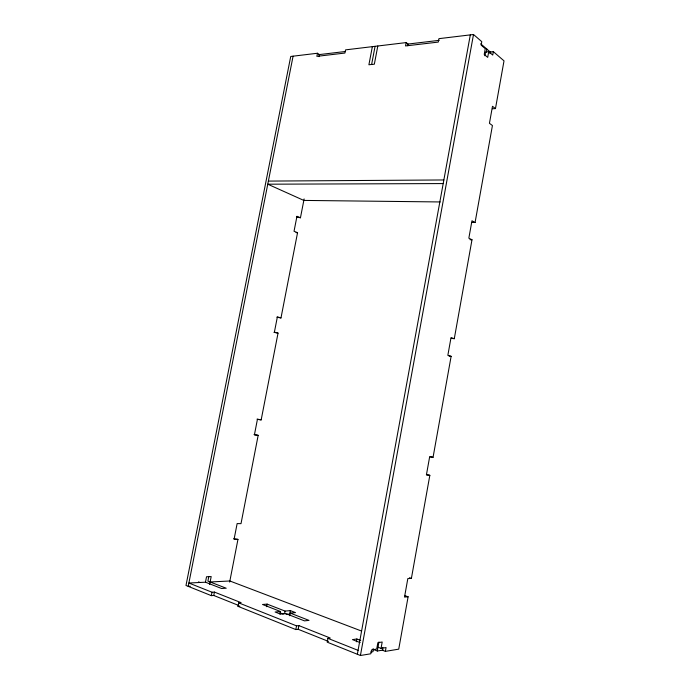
<?xml version="1.0" encoding="UTF-8"?>
<svg xmlns="http://www.w3.org/2000/svg" width="690" height="690" viewBox="0 0 690 690"><rect width="100%" height="100%" fill="white"/><g stroke="black" fill="none" stroke-linecap="round" stroke-linejoin="round"><path stroke-width="1.03" d="M405.099 595.755L408.109 596.764L398.734 649.152L385.374 651.369L382.346 650.187L382.855 647.358M408.109 596.764L404.513 597.083L407.825 578.6L411.395 578.384L429.836 475.315L426.808 474.608M429.836 475.315L426.403 474.962L429.646 456.858L433.061 457.306L451.131 356.333L447.845 355.341L451.018 337.608L454.287 338.704L471.995 239.766L468.846 238.154L471.96 220.783L475.082 222.482L492.436 125.52L489.434 123.32L492.488 106.294L495.472 108.58L504.011 60.858L493.35 51.655L490.219 51.983L489.909 53.682M373.48 648.85L372.954 651.722L370.875 652.059M372.522 649.126L377.327 651.006L378.965 641.916M484.906 55.787L485.588 51.974L488.736 51.638L492.738 55.071L493.35 51.655M486.312 52.268L486.881 49.111M378.008 647.203L381.044 648.376L382.191 642.019L377.853 642.675L376.697 649.074L371.548 649.902L370.841 653.775L360.422 655.5L327.207 642.166L327.905 638.345L330.234 638.034L298.882 625.589L296.528 625.856L238.697 602.853L238.024 606.355L295.829 629.565L298.184 629.289L328.552 641.441M488.736 51.638L487.701 57.373L484.216 54.432L485.26 48.662L481.154 45.143L481.784 41.659L473.504 34.5L438.918 38.657L438.279 42.09L405.522 45.937L406.151 42.59L345.552 49.87L344.94 53.052L316.865 56.356L317.469 53.251L290.731 56.459L185.989 585.465L211.338 595.643L213.762 595.479L238.723 605.475M385.374 651.369L386.055 647.574L381.044 648.376M356.368 641.795L356.877 638.992L360.723 640.484M357.351 654.267L470.313 34.88M360.422 655.5L473.504 34.5M295.829 629.565L296.528 625.856M298.184 629.289L298.882 625.589M407.756 45.721L408.075 44.056L406.151 42.59M280.011 614.152L280.511 611.513L262.519 604.483L267.108 604.112L285.074 611.09L290.335 610.607L295.484 612.599L290.24 613.1L289.74 615.73M284.582 613.712L285.074 611.09M286.065 614.428L289.679 614.083L290.335 610.607M372.359 46.653L368.9 64.765L374.342 64.196L377.81 45.997M266.616 606.691L267.108 604.112M371.617 64.481L375.075 46.325M213.762 595.479L214.426 592.08L241.103 602.663L238.697 602.853M319.091 56.64L319.487 54.579L317.469 53.251M229.658 582.084L237.955 539.382L233.781 538.623M254.041 434.562L258.172 435.338L241.008 523.65L237.136 523.581L234.057 539.373L237.955 539.382M258.172 435.338L254.412 434.838L257.43 419.322L261.174 419.882L278.036 333.115L274.396 332.157L277.363 316.908L280.985 317.943L297.554 232.685L294.035 231.262L296.959 216.28L300.452 217.773L304.118 198.918M214.426 592.08L212.011 592.227L188.879 583.024L205.465 582.205L206.534 576.762L211.183 576.564L209.648 584.404M208.785 576.607L207.906 581.109L226.216 588.225L221.568 588.492L205.465 582.205M211.338 595.643L212.011 592.227M293.086 56.175L188.223 586.353L190.293 586.25M377.327 651.006L383.459 650.006M356.877 638.992L352.461 639.613L360.171 642.623M318.659 54.665L345.414 51.491M407.359 44.134L439.211 40.348M280.511 611.513L275.12 612.013L280.304 614.048L285.686 613.531L304.471 620.871L308.999 620.388L290.24 613.1M238.024 606.355L239.827 606.208M492.375 108.77L495.472 108.58M210.122 581.972L229.865 580.989L361.206 630.919M268.376 181.091L443.851 179.961M443.196 183.575L267.763 184.196L303.824 200.419L440.177 201.954M300.452 217.773L296.415 216.971M472.012 222.396L475.082 222.482M296.027 232.625L297.554 232.685M469.95 239.68L471.995 239.766M280.985 317.943L276.906 317.15M451.234 338.333L454.287 338.704M278.036 333.115L273.947 332.33M449.095 356.066L451.131 356.333M257.051 419.115L261.174 419.882M430.025 456.651L433.061 457.306M409.386 577.746L411.395 578.384M279.873 612.806L283.271 614.143M198.479 581.894L199.962 582.472M327.905 638.345L358.067 650.351M480.671 43.781L490.806 52.483"/></g></svg>
